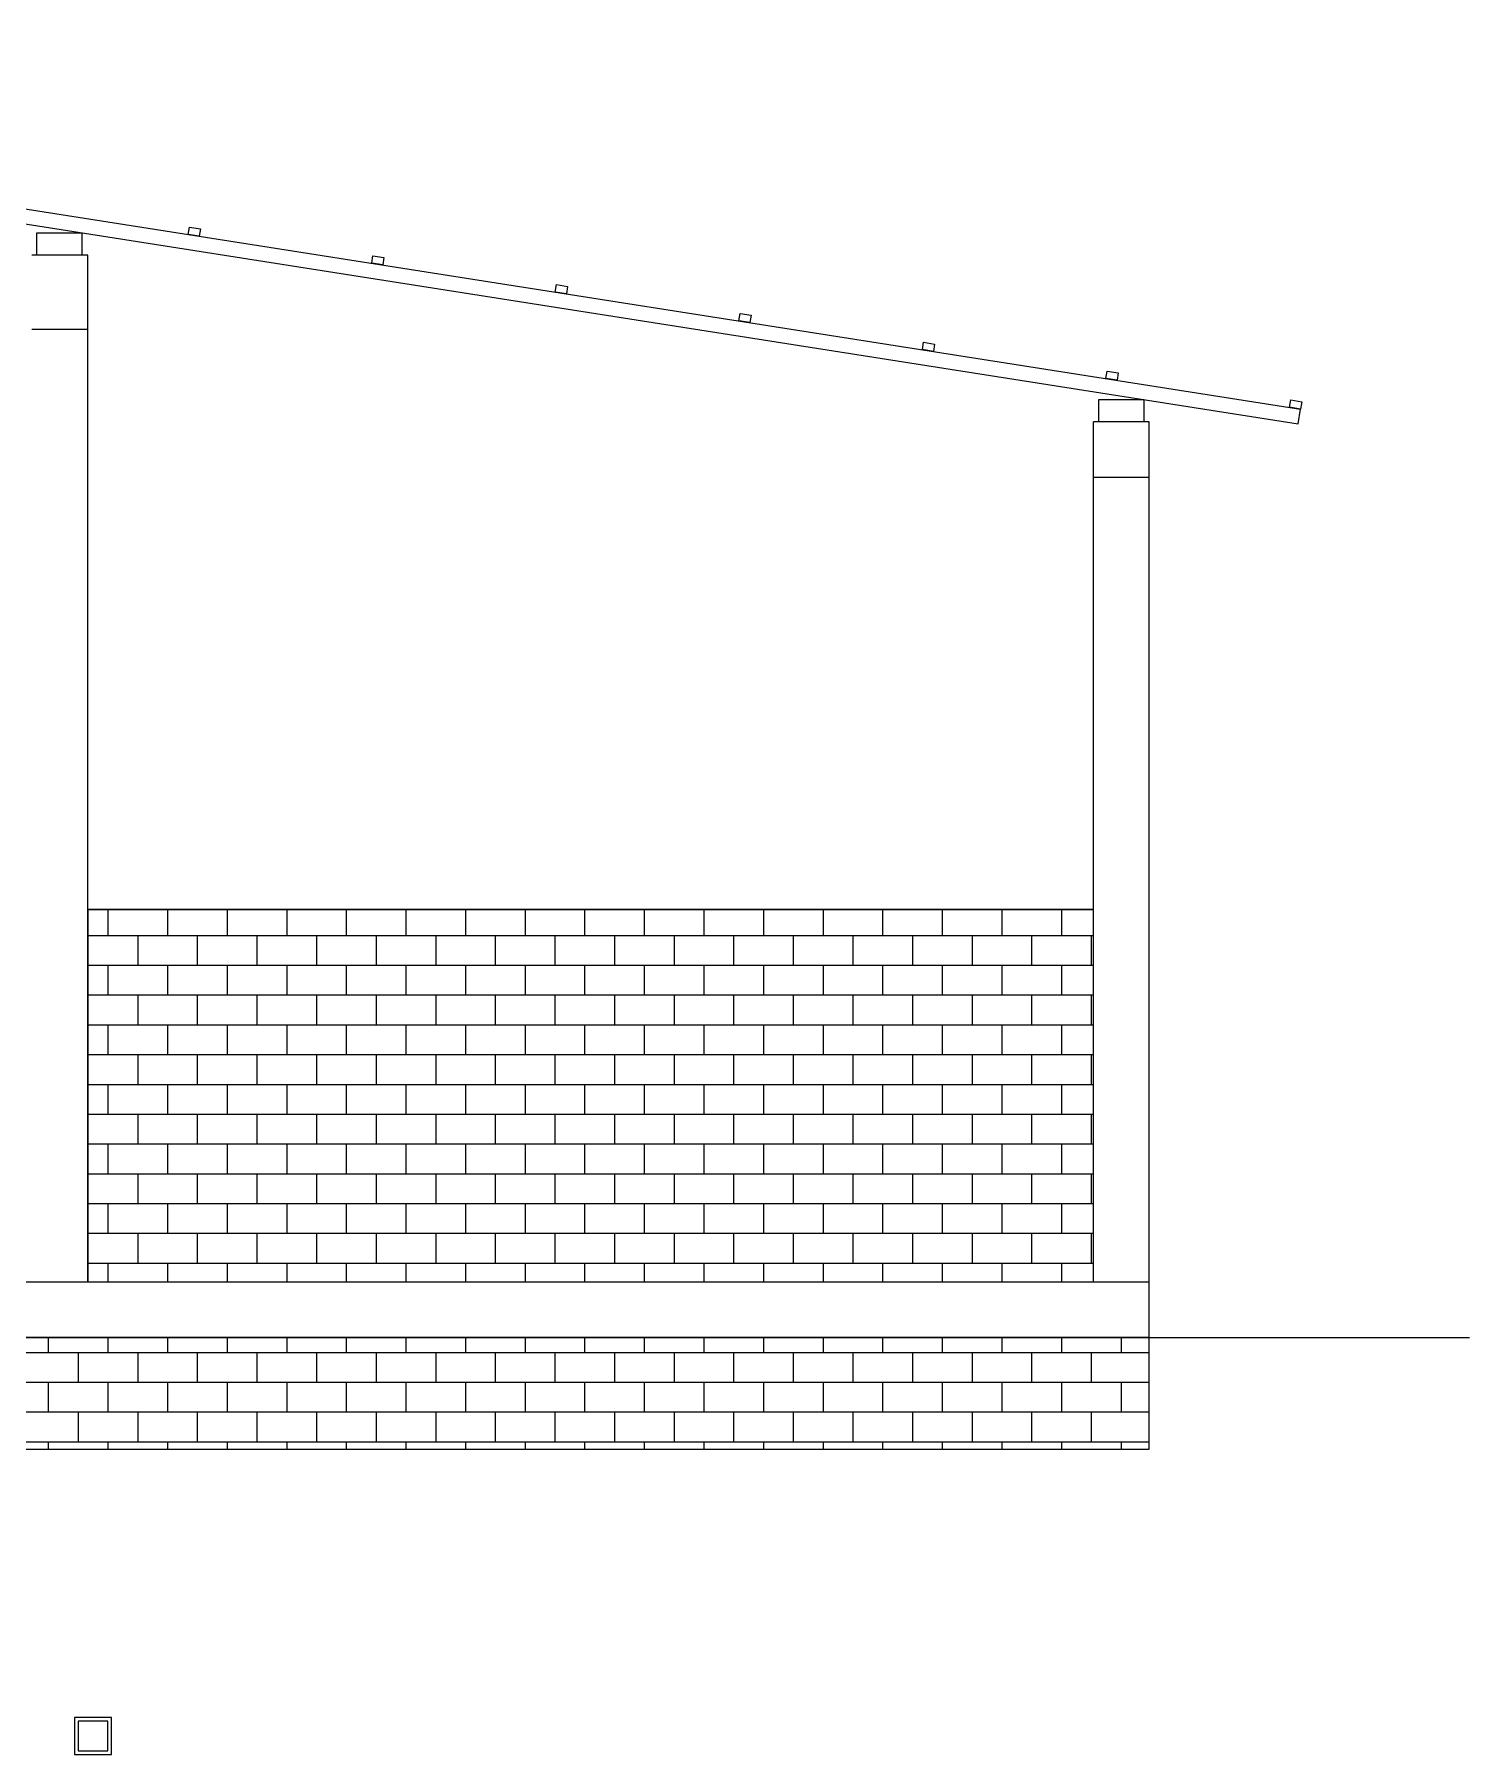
# Model space of a CAD drawing. Header units: inches. Extents: x -9907 to 5440, y -43 to 3048.
# Drawn here: x -9310.7 to -8925.4, y 1972 to 2434 of the extents above; entities that cross this region are included whole.
import ezdxf

# ---------------------------------------------------------------- set-up
doc = ezdxf.new("R2010")
doc.units = ezdxf.units.IN
doc.header["$MEASUREMENT"] = 0
doc.layers.add('Besi Kanal', color=80, linetype='Continuous')
doc.layers.add('Reng', color=10, linetype='Continuous')
pattern_1 = [(180, (-16938.917, 0), (0, 8), []), (90, (-16938.917, 0), (8, 8), [8, -8])]

msp = doc.modelspace()

# ---------------------------------------------------------------- hatches: boundary and pattern name
h = msp.add_hatch()
h.set_pattern_fill('AR-B816', color=256, style=0)
h.set_pattern_definition(pattern_1)
h.paths.add_polyline_path([(-9026.41725, 2199), (-9296.41725, 2199), (-9296.41725, 2099), (-9026.41725, 2099)])
h = msp.add_hatch()
h.set_pattern_fill('AR-B816', color=256, style=0)
h.set_pattern_definition(pattern_1)
h.paths.add_polyline_path([(-9011.41725, 2084), (-9611.41725, 2084), (-9611.41725, 2054), (-9011.41725, 2054)])

# ---------------------------------------------------------------- linework, layer by layer
for p, q in [((-9310.0379, 2374.73182), (-9310.0379, 2380.73182)), ((-9310.0379, 2380.73182), (-9298.0379, 2380.73182)), ((-9298.0379, 2380.73182), (-9298.0379, 2374.73182)), ((-9296.41725, 2374.73182), (-9311.41725, 2374.73182)), ((-9296.41725, 2099), (-9296.41725, 2374.73182)), ((-9296.41725, 2354.73182), (-9311.41725, 2354.73182)), ((-9026.41725, 2099), (-9026.41725, 2329.95097)), ((-9012.91725, 2329.95097), (-9026.41725, 2329.95097)), ((-9011.41725, 2329.95097), (-9026.41725, 2329.95097)), ((-9011.41725, 2084), (-9011.41725, 2329.95097)), ((-9011.41725, 2314.95097), (-9026.41725, 2314.95097)), ((-9296.41725, 2199), (-9026.41725, 2199)), ((-9611.41725, 2099), (-9011.41725, 2099)), ((-9611.41725, 2084), (-9011.41725, 2084)), ((-9011.41725, 2054), (-9011.41725, 2084)), ((-9011.41725, 2084), (-8925.41725, 2084)), ((-9611.41725, 2054), (-9011.41725, 2054))]:
    msp.add_line(p, q)
for points in [[(-9012.91725, 2335.95097), (-9012.91725, 2329.95097), (-9024.91725, 2329.95097), (-9024.91725, 2335.95097)], [(-9026.41725, 2199), (-9296.41725, 2199), (-9296.41725, 2099), (-9026.41725, 2099)], [(-9011.41725, 2084), (-9611.41725, 2084), (-9611.41725, 2054), (-9011.41725, 2054)], [(-9300.01042, 1971.99193), (-9290.01042, 1971.99193), (-9290.01042, 1981.99193), (-9300.01042, 1981.99193)], [(-9299.01042, 1972.99193), (-9291.01042, 1972.99193), (-9291.01042, 1980.99193), (-9299.01042, 1980.99193)]]:
    msp.add_lwpolyline(points, close=True)
at = {"layer": 'Besi Kanal'}
for p, q in [((-9637.19754, 2434), (-8971.41725, 2329.433)), ((-9611.41725, 2434), (-8970.79662, 2333.38456)), ((-8971.41725, 2329.433), (-8970.79662, 2333.38456))]:
    msp.add_line(p, q, dxfattribs=at)
at = {"layer": 'Reng'}
for points in [[(-9266.46768, 2379.82246), (-9269.43074, 2380.29176), (-9269.11787, 2382.26714), (-9266.15481, 2381.79783)], [(-9217.18917, 2372.08281), (-9220.15223, 2372.55211), (-9219.83936, 2374.52749), (-9216.8763, 2374.05818)], [(-9167.91066, 2364.34316), (-9170.87372, 2364.81246), (-9170.56085, 2366.78784), (-9167.59779, 2366.31854)], [(-9118.63215, 2356.60351), (-9121.59521, 2357.07281), (-9121.28234, 2359.04819), (-9118.31928, 2358.57889)], [(-9069.35364, 2348.86386), (-9072.3167, 2349.33316), (-9072.00383, 2351.30854), (-9069.04077, 2350.83924)], [(-9020.07513, 2341.12421), (-9023.03819, 2341.59352), (-9022.72532, 2343.56889), (-9019.76226, 2343.09959)], [(-8970.79662, 2333.38456), (-8973.75968, 2333.85387), (-8973.44681, 2335.82924), (-8970.48375, 2335.35994)]]:
    msp.add_lwpolyline(points, close=True, dxfattribs=at)

doc.saveas('drawing.dxf')
